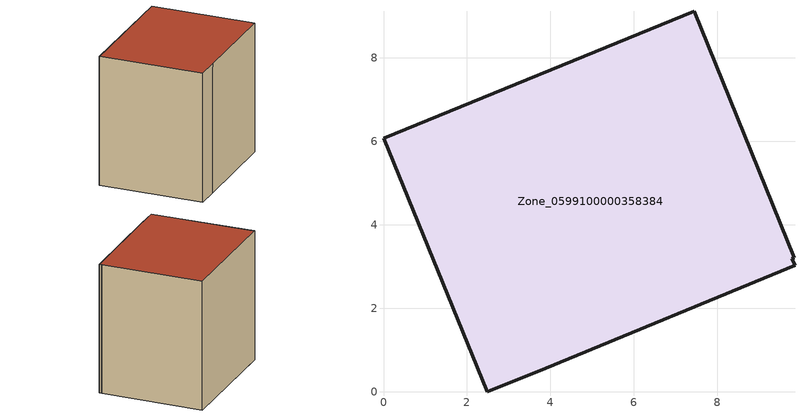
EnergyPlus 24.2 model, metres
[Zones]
Zone_0599100000358384
 floor ground (C_G): 9.86,3.03 3.89,0.56 2.49,0 0,6.08 7.44,9.11 9.85,3.21 9.79,3.18 z3.65
 wall outside (C_F): 2.49,0 3.89,0.56 9.86,3.03 9.79,3.18 9.85,3.21 7.44,9.11 0,6.08 2.49,0 z3.65:11.87
 roof outside (C_R): 3.89,0.56 9.86,3.03 9.79,3.18 9.85,3.21 7.44,9.11 0,6.08 2.49,0 z11.87
[BUILDING]
Pand.0599100000358384: North Axis=0; Terrain=City; Loads Convergence Tolerance Value=0.04; Temperature Convergence Tolerance Value=0.4; Solar Distribution=FullExterior; Maximum Number of Warmup Days=25; Minimum Number of Warmup Days=1
[Site:Location]
Rotterdam.The.Hague.AP_ZH_NLD Design_Conditions: Latitude=51.96; Longitude=4.45; Time Zone=1; Elevation=-4.5
[SITE:GROUNDTEMPERATURE:BUILDINGSURFACE]
18, 18, 18, 18, 18, 18, 18, 18, 18, 18, 18, 18
[MATERIAL] Thermal Absorptance=0.9; Solar Absorptance=0.7; Visible Absorptance=0.7
Name | Roughness | Thickness | Conductivity | Density | Specific Heat
G.TC.1992-2005 | MediumSmooth | 0.15 | 0.06 | 540 | 1210
F.TC.1992-2005 | Rough | 0.3 | 0.12 | 1920 | 840
R.TC.1992-2005 | MediumRough | 0.2 | 0.08 | 1500 | 1000
[CONSTRUCTION]
C_G: G.TC.1992-2005
C_F: F.TC.1992-2005
C_R: R.TC.1992-2005
[ZONE]
Zone_0599100000358384: Type=1; Multiplier=1; Ceiling Height=Autocalculate; Volume=Autocalculate; Floor Area=autocalculate; Part of Total Floor Area=Yes
[ZONEINFILTRATION:DESIGNFLOWRATE]
Infil_Zone_0599100000358384: Zone or ZoneList or Space or SpaceList=Zone_0599100000358384; Schedule=AlwaysOn; Design Flow Rate Calculation Method=Flow/Area; Flow Rate per Floor Area=0.0015; Constant Term Coefficient=1; Temperature Term Coefficient=0; Velocity Term Coefficient=0; Velocity Squared Term Coefficient=0
[HVACTEMPLATE:ZONE:IDEALLOADSAIRSYSTEM]
Zone_0599100000358384: Maximum Heating Supply Air Temperature=50; Minimum Cooling Supply Air Temperature=13; Maximum Heating Supply Air Humidity Ratio=0.0156; Minimum Cooling Supply Air Humidity Ratio=0.0077; Heating Limit=NoLimit; Cooling Limit=NoLimit; Dehumidification Control Type=ConstantSensibleHeatRatio; Cooling Sensible Heat Ratio=0.7; Dehumidification Setpoint=60; Humidification Control Type=None; Humidification Setpoint=30; Outdoor Air Method=None; Outdoor Air Flow Rate per Person=0.00944; Outdoor Air Flow Rate per Zone Floor Area=0; Outdoor Air Flow Rate per Zone=0; Demand Controlled Ventilation Type=None; Outdoor Air Economizer Type=NoEconomizer; Heat Recovery Type=None; Sensible Heat Recovery Effectiveness=0.7; Latent Heat Recovery Effectiveness=0.65
[ZONECONTROL:THERMOSTAT]
ThermostatControl_Zone_0599100000358384: Zone or ZoneList=Zone_0599100000358384; Control Type Schedule=DualSetpointControlType; Control 1=Thermostat_Zone_0599100000358384; Temperature Difference Between Cutout And Setpoint=0
[THERMOSTATSETPOINT:DUALSETPOINT]
Thermostat_Zone_0599100000358384: Heating Setpoint Temperature Schedule=HeatingSetpoint_Zone_0599100000358384; Cooling Setpoint Temperature Schedule=CoolingSetpoint_Zone_0599100000358384
[SCHEDULE:COMPACT]
HeatingSetpoint_Zone_0599100000358384: Through: 12/31, For: AllDays, Until: 24:00, 21
CoolingSetpoint_Zone_0599100000358384: Through: 12/31, For: AllDays, Until: 24:00, 24
DualSetpointControlType: Through: 12/31, For: AllDays, Until: 24:00, 4
AlwaysOn: Through: 12/31, For: AllDays, Until: 24:00, 1
